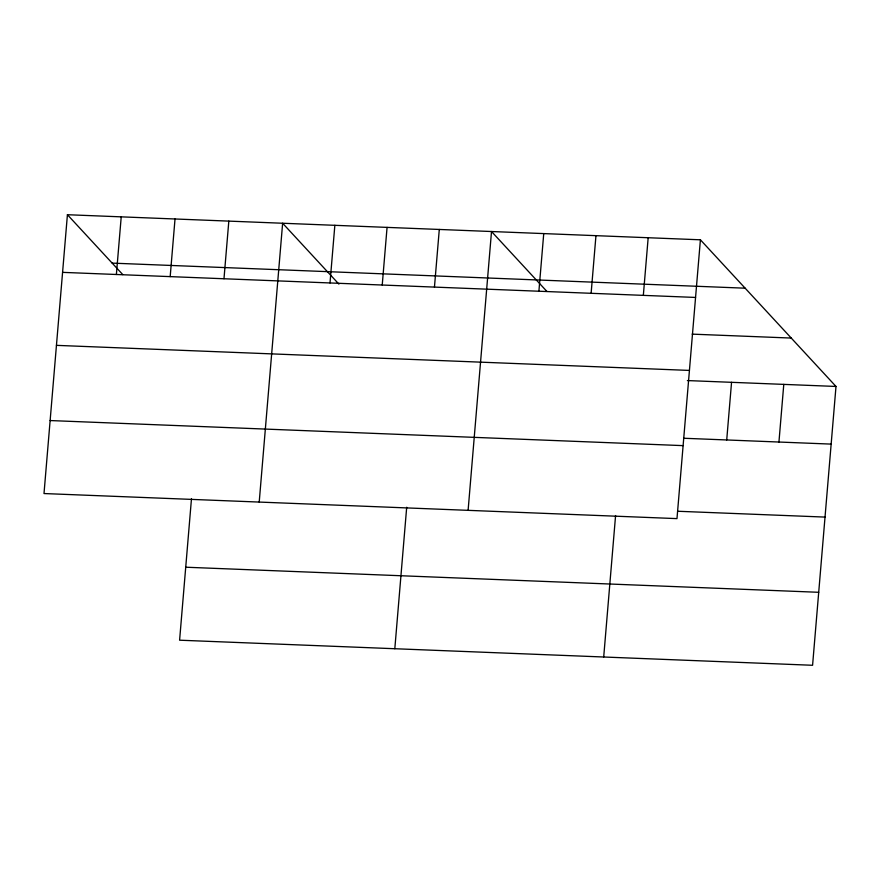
<?xml version="1.0" encoding="UTF-8"?>
<svg xmlns="http://www.w3.org/2000/svg" width="880" height="880" viewBox="0 0 880 880"><rect width="100%" height="100%" fill="white"/><g stroke="black" fill="none" stroke-linecap="round" stroke-linejoin="round"><path stroke-width="1.32" d="M67.419 214.72L44 493.548L676.984 518.617L700.403 239.8L67.419 214.72L122.804 274.626M116.38 274.494L121.22 216.854M170.181 276.628L175.021 218.977M191.477 498.729L179.597 640.2L812.581 665.28L836 386.452L700.403 239.8M223.982 278.751L228.822 221.111M259.215 502.073L282.634 223.245L338.899 284.108M330.011 282.953L334.851 225.313M382.228 285.021L387.068 227.381M394.812 648.736L406.692 507.254M434.456 287.089L439.296 229.449M468.105 510.345L491.513 231.517L546.898 291.423M538.901 291.225L543.741 233.585M591.118 293.304L595.958 235.653M603.702 657.008L615.582 515.526M643.335 295.372L648.175 237.721M726.715 439.967L731.555 382.316M778.943 442.035L783.783 384.384M112.156 263.12L745.151 288.189M62.568 272.36L695.563 297.44M692.164 334.136L791.252 338.063M56.441 345.356L689.436 370.425M687.368 380.567L836 386.452M683.87 438.262L831.16 444.103M50.127 420.552L683.111 445.632M677.743 511.258L825.033 517.088M185.724 567.215L818.719 592.295"/></g></svg>
